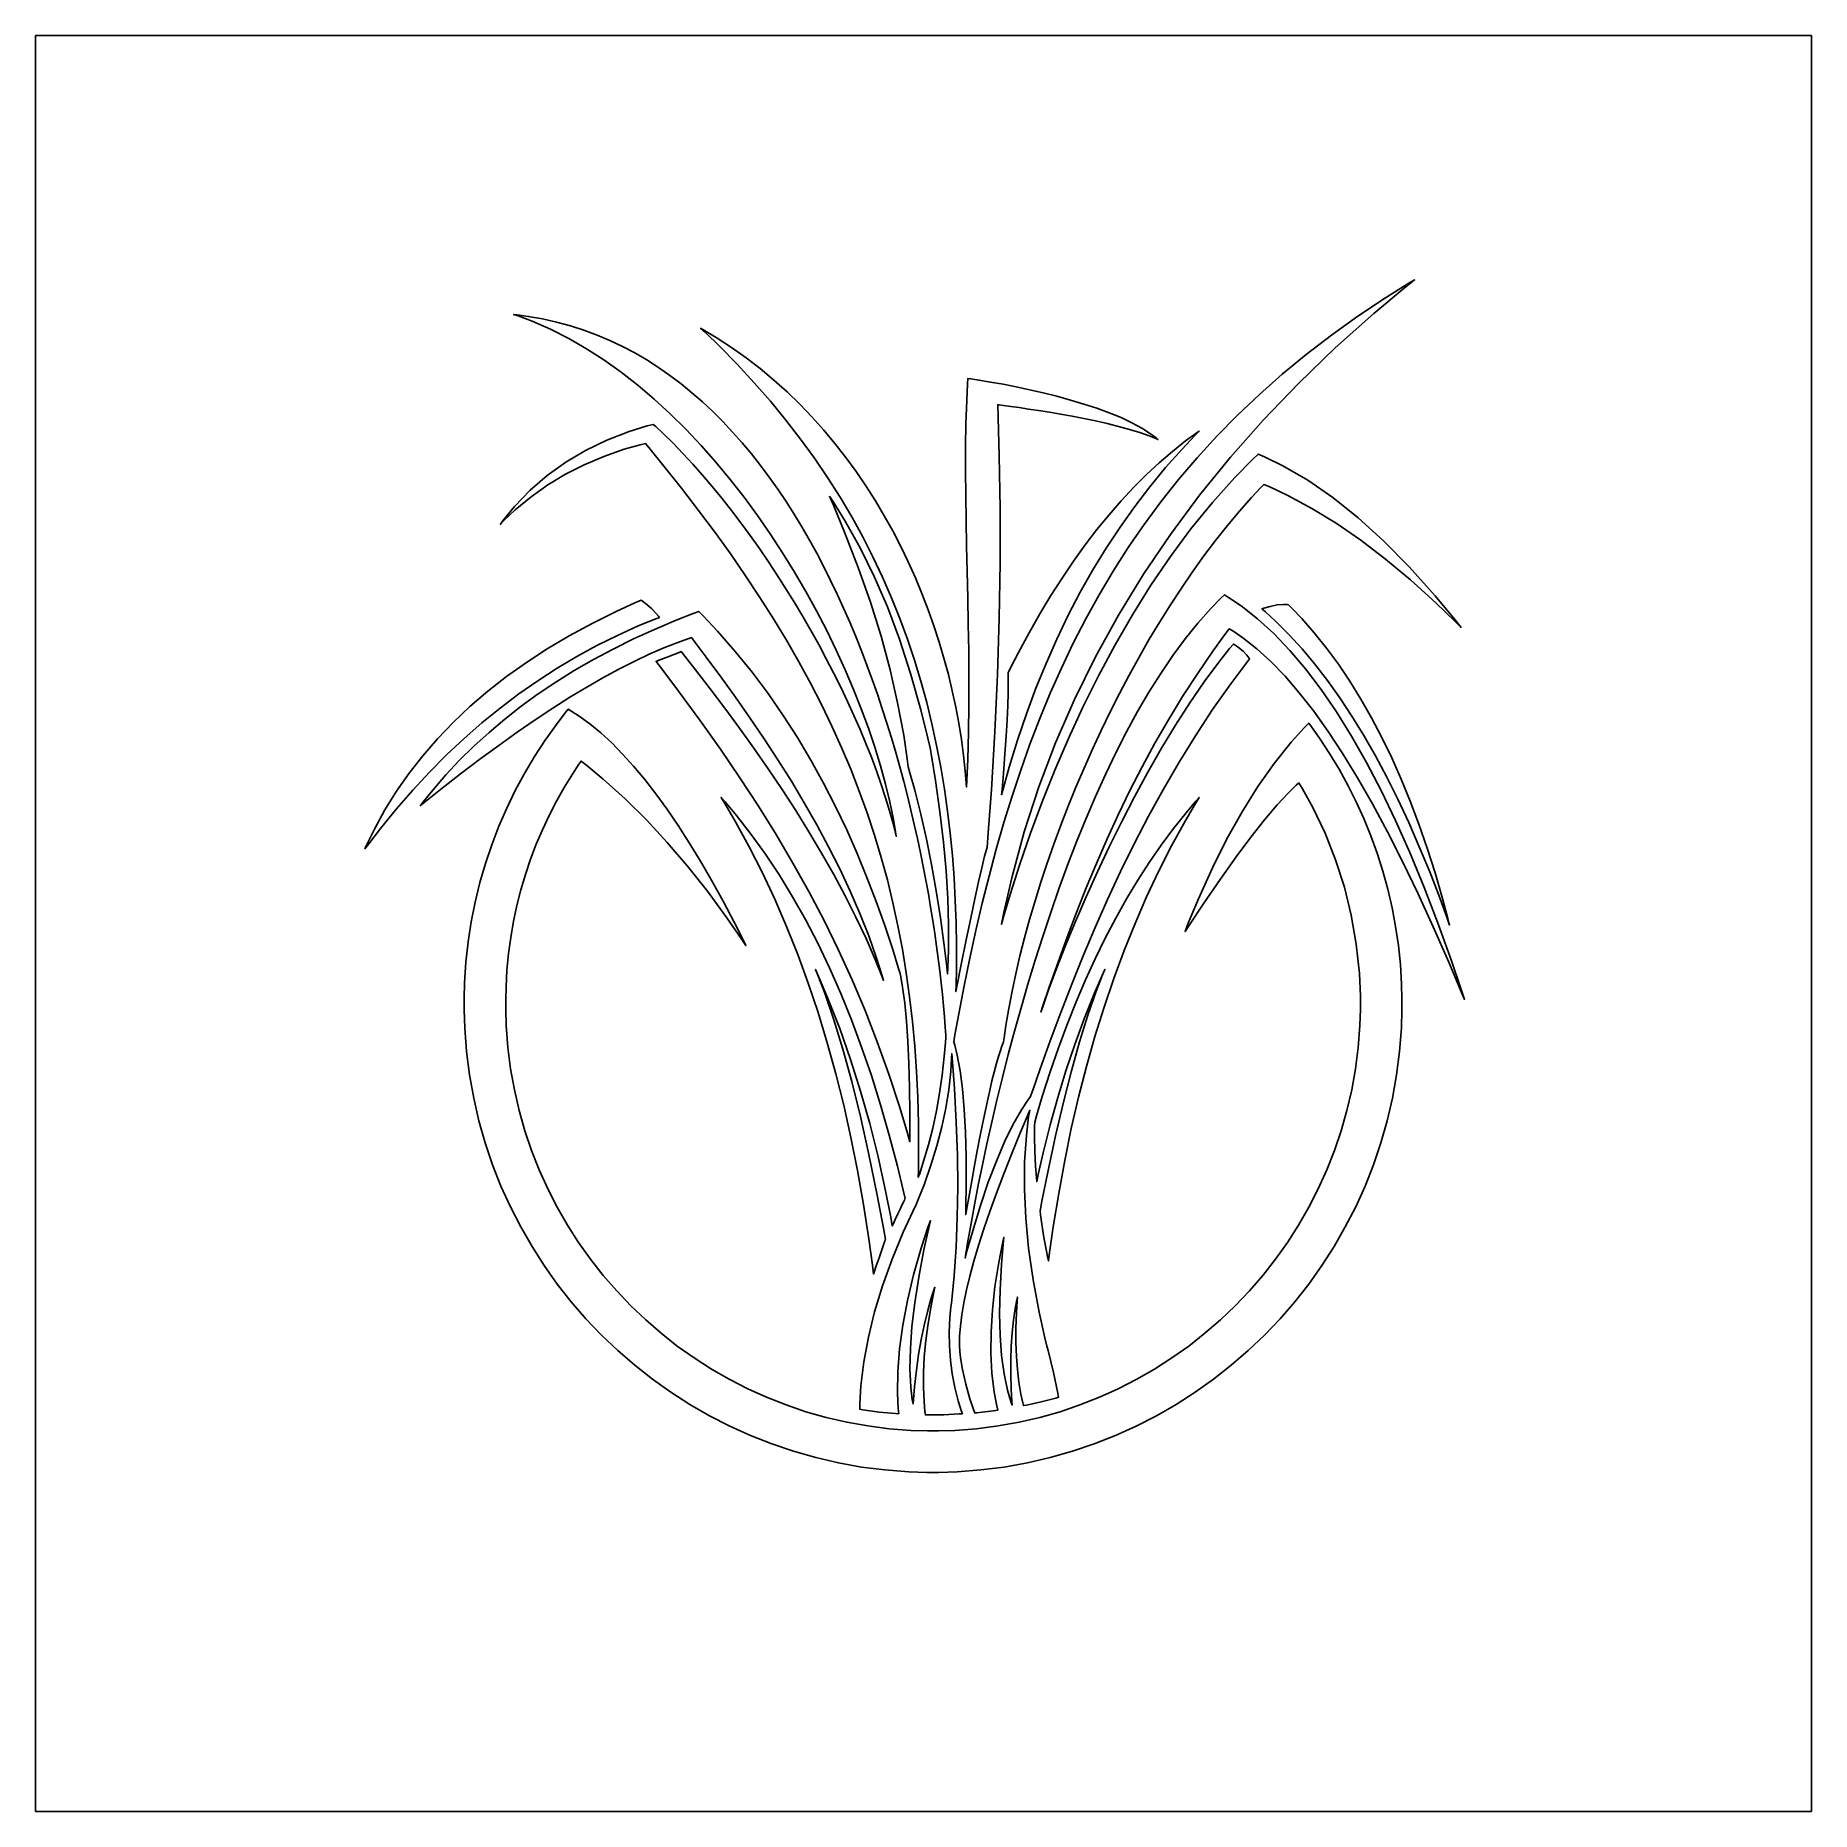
# Model space of a CAD drawing. Extents: x 0.8 to 54.8, y -54.8 to -0.8.
import ezdxf

# ---------------------------------------------------------------- set-up
doc = ezdxf.new("R2010")
doc.units = 0
doc.layers.get('0').update_dxf_attribs({"linetype": 'CONTINUOUS'})

msp = doc.modelspace()

# ---------------------------------------------------------------- linework, layer by layer
at = {"color": 7}
msp.add_lwpolyline([(54.7622, -54.7622), (0.7933, -54.7622), (0.7933, -0.7933), (54.7622, -0.7933), (54.7622, -54.7622)], close=True, dxfattribs=at)
at = {"color": 82}
for points in [[(30.2122, -31.3731), (30.1982, -31.406), (30.1597, -31.506), (30.1047, -31.6647), (30.0471, -31.8496), (29.9868, -32.0606), (29.9239, -32.2974), (29.8585, -32.5603), (29.7904, -32.8493), (29.7199, -33.1643), (29.6467, -33.5054), (29.5708, -33.8725), (29.4924, -34.2658), (29.4114, -34.6853), (29.3278, -35.1308), (29.2415, -35.6025), (29.1528, -36.1003), (29.0839, -36.4932), (29.0614, -36.6243), (29.0667, -36.3975), (29.0753, -35.7171), (29.0724, -34.8819), (29.0525, -34.1183), (29.0156, -33.4264), (28.9614, -32.8061), (28.8899, -32.2571), (28.8011, -31.7794), (28.726, -31.4732), (28.6949, -31.3731), (28.7329, -31.1597), (28.851, -30.5204), (29.015, -29.6728), (29.1878, -28.8306), (29.3704, -27.994), (29.5639, -27.1636), (29.7694, -26.3396), (29.9879, -25.5221), (30.2203, -24.7118), (30.4678, -23.9088), (30.7314, -23.1135), (31.0121, -22.3261), (31.311, -21.5472), (31.629, -20.7769), (31.9674, -20.0156), (32.3269, -19.2636), (32.7089, -18.5213), (33.114, -17.7888), (33.5436, -17.0667), (33.9987, -16.3551), (34.4803, -15.6546), (34.9893, -14.9653), (35.5268, -14.2876), (36.094, -13.6218), (36.6918, -12.9684), (37.3212, -12.3274), (37.9833, -11.6994), (38.6792, -11.0845), (39.4097, -10.4833), (40.1761, -9.8959), (40.9794, -9.3227), (41.8206, -8.7641), (42.4785, -8.3527), (42.7007, -8.2203), (42.3875, -8.4692), (41.4663, -9.2389), (40.2892, -10.2868), (39.1697, -11.3637), (38.1086, -12.469), (37.1064, -13.6024), (36.1638, -14.7635), (35.2813, -15.9518), (34.4596, -17.1669), (33.6992, -18.4083), (33.0007, -19.6757), (32.3647, -20.9686), (31.7919, -22.2867), (31.2828, -23.6294), (30.8381, -24.9962), (30.4582, -26.3871), (30.214, -27.4461), (30.144, -27.8014), (30.2082, -27.5749), (30.411, -26.8986), (30.7068, -25.9744), (31.0317, -25.0338), (31.3857, -24.0812), (31.7689, -23.1219), (32.1815, -22.1607), (32.6237, -21.2022), (33.0956, -20.2517), (33.5972, -19.3139), (34.1288, -18.3935), (34.6903, -17.4957), (35.2819, -16.6251), (35.9039, -15.7868), (36.5561, -14.9857), (37.239, -14.2264), (37.7692, -13.687), (37.9525, -13.5141), (38.1432, -13.5935), (38.7006, -13.8677), (39.455, -14.3085), (40.2158, -14.8362), (40.9829, -15.4512), (41.7565, -16.1533), (42.5365, -16.9425), (43.3229, -17.8189), (43.9224, -18.5376), (44.1158, -18.7822), (43.9257, -18.5907), (43.3425, -18.029), (42.5764, -17.3358), (41.8172, -16.7024), (41.065, -16.129), (40.3196, -15.6156), (39.5808, -15.1619), (38.8486, -14.7683), (38.3069, -14.5121), (38.1231, -14.4347), (38.0275, -14.5329), (37.7475, -14.8336), (37.3772, -15.2512), (37.0124, -15.6865), (36.6533, -16.1383), (36.3006, -16.606), (35.9542, -17.0881), (35.6143, -17.5838), (35.2818, -18.0919), (34.9565, -18.6117), (34.6389, -19.1418), (34.3292, -19.6814), (34.0278, -20.2294), (33.735, -20.7849), (33.4511, -21.3467), (33.1764, -21.9138), (32.9113, -22.4851), (32.6558, -23.0597), (32.4107, -23.6367), (32.1758, -24.2149), (31.9517, -24.7932), (31.7386, -25.3707), (31.5369, -25.9463), (31.3469, -26.519), (31.1689, -27.0878), (31.0032, -27.6515), (30.85, -28.2094), (30.7096, -28.7601), (30.5825, -29.3031), (30.4689, -29.8367), (30.369, -30.3603), (30.2835, -30.8728), (30.2283, -31.2478), (30.2122, -31.3731), (30.2122, -31.3731)], [(27.6207, -35.4904), (27.6633, -35.3699), (27.7821, -35.0046), (27.9275, -34.5058), (28.0565, -33.9944), (28.1694, -33.4701), (28.266, -32.9331), (28.346, -32.3832), (28.4093, -31.8207), (28.4467, -31.3892), (28.4561, -31.2453), (28.4515, -31.1672), (28.4361, -30.9331), (28.4119, -30.6099), (28.3836, -30.2761), (28.351, -29.9324), (28.314, -29.579), (28.2725, -29.2165), (28.2265, -28.8456), (28.1758, -28.4663), (28.1206, -28.0796), (28.0604, -27.6856), (27.9954, -27.285), (27.9254, -26.8783), (27.8503, -26.4658), (27.7701, -26.0482), (27.6847, -25.6258), (27.5939, -25.1993), (27.4978, -24.7689), (27.3961, -24.3353), (27.2889, -23.899), (27.1761, -23.4604), (27.0575, -23.0199), (26.9331, -22.5782), (26.8028, -22.1356), (26.6665, -21.6926), (26.524, -21.2499), (26.3756, -20.8078), (26.2207, -20.3667), (26.0596, -19.9272), (25.8921, -19.4899), (25.7181, -19.055), (25.5374, -18.6233), (25.35, -18.1951), (25.1558, -17.771), (24.9549, -17.3513), (24.7471, -16.9367), (24.5322, -16.5275), (24.3101, -16.1243), (24.081, -15.7275), (23.8444, -15.3378), (23.6007, -14.9554), (23.3494, -14.5808), (23.0906, -14.2147), (22.8242, -13.8576), (22.5501, -13.5098), (22.2682, -13.1718), (21.9785, -12.8442), (21.6808, -12.5275), (21.375, -12.2219), (21.0611, -11.9283), (20.739, -11.6469), (20.4086, -11.3782), (20.0699, -11.1228), (19.7226, -10.8812), (19.3668, -10.6538), (19.0024, -10.4411), (18.6292, -10.2435), (18.2472, -10.0617), (17.8564, -9.8961), (17.4567, -9.7471), (17.0476, -9.6152), (16.6296, -9.501), (16.2024, -9.4048), (15.7657, -9.3273), (15.4315, -9.2809), (15.3197, -9.2689), (15.4631, -9.3163), (15.8871, -9.4768), (16.4461, -9.7209), (16.9961, -9.9991), (17.5368, -10.3099), (18.0676, -10.6515), (18.5882, -11.0221), (19.0979, -11.42), (19.5964, -11.8434), (20.0832, -12.2906), (20.5576, -12.7599), (21.0196, -13.2494), (21.4682, -13.7575), (21.9033, -14.2824), (22.3242, -14.8224), (22.7306, -15.3756), (23.1218, -15.9404), (23.4976, -16.515), (23.8574, -17.0978), (24.2007, -17.6868), (24.5269, -18.2803), (24.8358, -18.8768), (25.1268, -19.4743), (25.3993, -20.0711), (25.6531, -20.6656), (25.8875, -21.2558), (26.1021, -21.8401), (26.2964, -22.4169), (26.47, -22.9842), (26.6224, -23.5404), (26.7529, -24.0836), (26.8614, -24.6124), (26.9283, -24.9961), (26.9472, -25.1246), (26.9249, -25.029), (26.8526, -24.7436), (26.7451, -24.3542), (26.625, -23.9571), (26.4926, -23.5529), (26.3485, -23.1426), (26.1932, -22.7271), (26.0268, -22.3069), (25.8501, -21.8829), (25.6632, -21.456), (25.4668, -21.0268), (25.2611, -20.5961), (25.0467, -20.1647), (24.8239, -19.7336), (24.5932, -19.3033), (24.355, -18.8747), (24.1096, -18.4488), (23.8576, -18.026), (23.5993, -17.6072), (23.3353, -17.1933), (23.0658, -16.785), (22.7914, -16.3832), (22.5124, -15.9885), (22.2292, -15.6018), (21.9424, -15.2239), (21.6522, -14.8556), (21.3593, -14.4975), (21.0639, -14.1507), (20.7664, -13.8157), (20.4674, -13.4934), (20.1672, -13.1846), (19.8663, -12.89), (19.6413, -12.6793), (19.565, -12.6105), (19.3814, -12.6583), (18.8378, -12.8283), (18.1522, -13.0918), (17.5083, -13.4014), (16.9064, -13.757), (16.3464, -14.159), (15.8283, -14.6076), (15.3526, -15.1029), (15.0213, -15.5051), (14.9192, -15.6453), (15.0287, -15.5324), (15.3738, -15.2096), (15.8558, -14.8108), (16.3653, -14.4489), (16.9021, -14.1236), (17.4665, -13.8351), (18.0586, -13.5833), (18.6785, -13.3684), (19.1631, -13.2295), (19.3263, -13.1902), (19.4678, -13.3605), (19.8875, -13.8753), (20.4271, -14.5536), (20.9451, -15.2257), (21.4421, -15.8924), (21.9179, -16.5544), (22.3728, -17.2126), (22.8072, -17.8678), (23.2213, -18.5207), (23.6151, -19.1719), (23.989, -19.8225), (24.3432, -20.4729), (24.6779, -21.1242), (24.9933, -21.7769), (25.2897, -22.4321), (25.5674, -23.0901), (25.8263, -23.7521), (26.0668, -24.4186), (26.2893, -25.0906), (26.4938, -25.7686), (26.6806, -26.4535), (26.8499, -27.1461), (27.0018, -27.8472), (27.1368, -28.5574), (27.255, -29.2776), (27.3564, -30.0086), (27.4415, -30.751), (27.5106, -31.5057), (27.5636, -32.2736), (27.601, -33.0551), (27.6226, -33.8513), (27.6292, -34.6628), (27.6246, -35.2836), (27.6207, -35.4904), (27.6207, -35.4904)], [(29.7093, -25.4656), (29.6897, -25.5328), (29.6357, -25.7356), (29.5493, -26.0854), (29.4503, -26.5147), (29.3383, -27.0233), (29.2137, -27.6111), (29.0763, -28.2779), (28.926, -29.0233), (28.8035, -29.6411), (28.7631, -29.8472), (28.7678, -29.6726), (28.7764, -29.1487), (28.7778, -28.4537), (28.7668, -27.7622), (28.7429, -27.0743), (28.7058, -26.3901), (28.6549, -25.7097), (28.5897, -25.0332), (28.5099, -24.3607), (28.415, -23.6922), (28.3044, -23.0281), (28.1778, -22.3682), (28.0347, -21.7128), (27.8747, -21.0618), (27.6972, -20.4156), (27.5019, -19.7739), (27.2882, -19.1371), (27.0558, -18.5053), (26.8042, -17.8783), (26.5328, -17.2567), (26.2413, -16.6401), (25.9292, -16.029), (25.596, -15.4232), (25.2413, -14.8231), (24.8646, -14.2285), (24.4656, -13.6395), (24.0435, -13.0565), (23.5982, -12.4794), (23.1292, -11.9084), (22.6357, -11.3435), (22.1176, -10.7848), (21.5744, -10.2324), (21.1497, -9.821), (21.0057, -9.6866), (21.1256, -9.7548), (21.48, -9.9694), (21.9396, -10.2691), (22.3844, -10.5851), (22.8143, -10.9166), (23.2296, -11.2629), (23.6303, -11.6233), (24.0163, -11.997), (24.3878, -12.3835), (24.7447, -12.782), (25.0874, -13.1917), (25.4154, -13.6121), (25.7293, -14.0422), (26.029, -14.4817), (26.3144, -14.9294), (26.5856, -15.385), (26.8428, -15.8478), (27.086, -16.3167), (27.3151, -16.7912), (27.5303, -17.2708), (27.7317, -17.7546), (27.9193, -18.2418), (28.0931, -18.7319), (28.2532, -19.2242), (28.3996, -19.7178), (28.5325, -20.2122), (28.6518, -20.7065), (28.7576, -21.2001), (28.8501, -21.6922), (28.9293, -22.1824), (28.995, -22.6696), (29.0476, -23.1533), (29.0787, -23.5128), (29.0869, -23.6328), (29.0978, -23.4243), (29.1228, -22.7989), (29.1451, -21.9669), (29.1558, -21.1381), (29.1571, -20.3135), (29.1507, -19.4946), (29.1386, -18.6824), (29.1228, -17.8785), (29.105, -17.0838), (29.0875, -16.2996), (29.0718, -15.5274), (29.0603, -14.7682), (29.0546, -14.0233), (29.0567, -13.2942), (29.0686, -12.5818), (29.0922, -11.8874), (29.1182, -11.381), (29.1296, -11.2125), (29.2124, -11.2246), (29.4606, -11.2633), (29.8178, -11.3234), (30.1961, -11.3925), (30.5911, -11.4704), (30.9979, -11.5572), (31.4118, -11.6528), (31.8282, -11.7571), (32.2421, -11.8699), (32.6489, -11.9912), (33.0439, -12.1209), (33.4224, -12.259), (33.7796, -12.4052), (34.1107, -12.5596), (34.4111, -12.7221), (34.676, -12.8925), (34.8475, -13.0229), (34.9007, -13.0708), (34.8362, -13.0419), (34.639, -12.9632), (34.3496, -12.8611), (34.0371, -12.7643), (33.7061, -12.6731), (33.3617, -12.5873), (33.0085, -12.5071), (32.6511, -12.4324), (32.2943, -12.3633), (31.9429, -12.2997), (31.6017, -12.2418), (31.2754, -12.1896), (30.9688, -12.143), (30.6864, -12.1021), (30.4332, -12.0669), (30.2139, -12.0374), (30.0783, -12.0196), (30.0332, -12.0138), (30.0486, -12.4018), (30.0814, -13.5662), (30.1049, -15.1693), (30.1029, -16.8163), (30.0758, -18.4999), (30.0231, -20.2136), (29.9444, -21.9504), (29.8399, -23.7033), (29.7451, -25.0253), (29.7093, -25.4656), (29.7093, -25.4656)], [(30.3486, -20.1633), (30.4256, -20.0076), (30.6635, -19.5442), (30.985, -18.9461), (31.3131, -18.3694), (31.6476, -17.8139), (31.9886, -17.2797), (32.336, -16.7668), (32.6897, -16.2753), (33.0497, -15.805), (33.4161, -15.3563), (33.7888, -14.9288), (34.1676, -14.5228), (34.5526, -14.1382), (34.9437, -13.7752), (35.3411, -13.4336), (35.7444, -13.1136), (36.05, -12.8875), (36.1538, -12.8151), (36.0218, -12.9486), (35.6358, -13.3587), (35.1368, -13.9219), (34.6569, -14.5047), (34.196, -15.1071), (33.754, -15.7292), (33.3311, -16.3707), (32.9274, -17.0318), (32.5426, -17.7125), (32.1769, -18.4128), (31.8304, -19.1326), (31.5029, -19.8721), (31.1944, -20.6311), (30.9053, -21.4097), (30.6351, -22.2078), (30.3842, -23.0256), (30.2076, -23.6529), (30.1525, -23.8629), (30.1662, -23.7017), (30.206, -23.2176), (30.2514, -22.6243), (30.2888, -22.0832), (30.3176, -21.5943), (30.3382, -21.1578), (30.3503, -20.7737), (30.3537, -20.4422), (30.3513, -20.2329), (30.3486, -20.1633), (30.3486, -20.1633)], [(24.9185, -14.7928), (25.0381, -15.0636), (25.3807, -15.8833), (25.7961, -16.9556), (26.1649, -18.01), (26.4869, -19.0465), (26.7626, -20.0656), (26.9924, -21.0672), (27.176, -22.0515), (27.2847, -22.7765), (27.3139, -23.019), (27.3664, -23.1953), (27.514, -23.7271), (27.6993, -24.4575), (27.8697, -25.2103), (28.0256, -25.9856), (28.1671, -26.7832), (28.2944, -27.6031), (28.4078, -28.4454), (28.4844, -29.0938), (28.5072, -29.3101), (28.5188, -29.129), (28.5381, -28.5849), (28.541, -27.8218), (28.5161, -27.0208), (28.4636, -26.1817), (28.3835, -25.304), (28.2758, -24.3879), (28.141, -23.4332), (28.0218, -22.6874), (27.9787, -22.4393), (27.9129, -22.1489), (27.6963, -21.2821), (27.3854, -20.1825), (27.0464, -19.1403), (26.6788, -18.1557), (26.2822, -17.2286), (25.8569, -16.3592), (25.4024, -15.5472), (25.0453, -14.9774), (24.9185, -14.7928), (24.9185, -14.7928)], [(29.0443, -37.9456), (29.0992, -37.7369), (29.2736, -37.1139), (29.5079, -36.3454), (29.7472, -35.6399), (29.9915, -34.9971), (30.2411, -34.4171), (30.496, -33.8997), (30.7562, -33.4449), (30.9514, -33.1474), (31.0221, -33.0525), (31.0954, -32.8382), (31.3194, -32.1969), (31.6276, -31.3383), (31.9476, -30.4781), (32.2806, -29.6174), (32.6275, -28.7575), (32.9896, -27.8999), (33.3681, -27.0457), (33.7638, -26.1965), (34.1779, -25.3535), (34.6118, -24.5181), (35.0663, -23.6914), (35.5426, -22.8749), (36.0418, -22.0699), (36.5651, -21.2776), (37.1136, -20.4996), (37.5415, -19.9253), (37.6882, -19.7371), (37.6686, -19.7058), (37.6001, -19.6185), (37.489, -19.5047), (37.3537, -19.3942), (37.2347, -19.311), (37.1939, -19.2853), (37.08, -19.4204), (36.7513, -19.8365), (36.31, -20.4347), (35.8722, -21.0739), (35.4397, -21.7485), (35.0144, -22.4524), (34.5981, -23.1799), (34.1926, -23.9251), (33.8, -24.6824), (33.4219, -25.4457), (33.0607, -26.2092), (32.7178, -26.9672), (32.3951, -27.7138), (32.0947, -28.4432), (31.8185, -29.1494), (31.5683, -29.8268), (31.3997, -30.3082), (31.346, -30.4694), (31.4087, -30.2796), (31.601, -29.7108), (31.8651, -28.9533), (32.1392, -28.1981), (32.4243, -27.4453), (32.7214, -26.6956), (33.0314, -25.9497), (33.3554, -25.2081), (33.6944, -24.4714), (34.0494, -23.7401), (34.4214, -23.015), (34.8114, -22.2965), (35.2204, -21.5854), (35.6493, -20.8821), (36.0992, -20.1871), (36.5711, -19.5012), (36.9397, -18.9921), (37.066, -18.8249), (37.1738, -18.8881), (37.4849, -19.0982), (37.9075, -19.429), (38.3338, -19.8174), (38.7636, -20.2632), (39.1972, -20.7664), (39.6346, -21.3271), (40.0757, -21.945), (40.5206, -22.6204), (40.9692, -23.3532), (41.4217, -24.1433), (41.8779, -24.9906), (42.3381, -25.8953), (42.8022, -26.8571), (43.2701, -27.8761), (43.7421, -28.9524), (44.1013, -29.8017), (44.2181, -30.0858), (44.1194, -29.7842), (43.8119, -28.8826), (43.3993, -27.7375), (42.98, -26.6504), (42.554, -25.6214), (42.1214, -24.6504), (41.6822, -23.7375), (41.2363, -22.8825), (40.7837, -22.0856), (40.3244, -21.3465), (39.8585, -20.6654), (39.3857, -20.0422), (38.9063, -19.4768), (38.4201, -18.9693), (37.9272, -18.5196), (37.4275, -18.1276), (37.0511, -17.8712), (36.9211, -17.7935), (36.8161, -17.8926), (36.5131, -18.2029), (36.1154, -18.6485), (35.7283, -19.1278), (35.3515, -19.6386), (34.9851, -20.179), (34.6292, -20.7468), (34.2836, -21.3394), (33.9485, -21.9551), (33.6237, -22.5915), (33.3096, -23.2465), (33.0057, -23.9179), (32.7124, -24.6035), (32.4293, -25.3011), (32.1568, -26.0086), (31.8949, -26.7237), (31.6432, -27.4443), (31.4021, -28.1683), (31.1714, -28.8933), (30.9513, -29.6175), (30.7415, -30.3383), (30.5424, -31.0538), (30.3536, -31.7617), (30.1754, -32.4599), (30.0076, -33.1461), (29.8504, -33.8182), (29.7037, -34.474), (29.5675, -35.1114), (29.4418, -35.7282), (29.3267, -36.3222), (29.2219, -36.8912), (29.1279, -37.4331), (29.0644, -37.8172), (29.0443, -37.9456), (29.0443, -37.9456)], [(10.8017, -25.5082), (10.9179, -25.3519), (11.2757, -24.8903), (11.7611, -24.2962), (12.2579, -23.726), (12.7661, -23.1793), (13.2856, -22.6565), (13.8166, -22.1576), (14.3589, -21.6824), (14.9126, -21.231), (15.4778, -20.8033), (16.0543, -20.3994), (16.6422, -20.0193), (17.2415, -19.6629), (17.8522, -19.3304), (18.4742, -19.0217), (19.1076, -18.7367), (19.5901, -18.5376), (19.7525, -18.4754), (19.7279, -18.441), (19.6468, -18.3426), (19.5203, -18.2122), (19.3712, -18.0833), (19.2426, -17.9858), (19.1985, -17.9554), (19.0067, -18.0382), (18.4374, -18.2996), (17.7079, -18.6607), (17.01, -19.0388), (16.3436, -19.434), (15.7088, -19.8463), (15.1054, -20.2754), (14.5335, -20.7217), (13.9931, -21.1851), (13.4842, -21.6656), (13.0067, -22.1632), (12.5607, -22.6778), (12.1461, -23.2096), (11.7629, -23.7585), (11.4111, -24.3246), (11.0907, -24.9078), (10.8698, -25.3563), (10.8017, -25.5082), (10.8017, -25.5082)], [(27.365, -34.4079), (27.3665, -34.1942), (27.3658, -33.5531), (27.3556, -32.7599), (27.3343, -32.0283), (27.3021, -31.3582), (27.2592, -30.7496), (27.2056, -30.2026), (27.1413, -29.7171), (27.0881, -29.3986), (27.0667, -29.2932), (27.0121, -29.1106), (26.8411, -28.5647), (26.5987, -27.8353), (26.3386, -27.1061), (26.0599, -26.3785), (25.7617, -25.654), (25.4432, -24.934), (25.1035, -24.22), (24.7415, -23.5133), (24.3567, -22.8156), (23.9479, -22.1279), (23.5146, -21.4519), (23.0556, -20.789), (22.57, -20.1406), (22.0572, -19.5081), (21.5161, -18.8928), (21.0915, -18.4424), (20.946, -18.2964), (20.775, -18.3601), (20.2656, -18.5607), (19.6053, -18.839), (18.9653, -19.1312), (18.3456, -19.4375), (17.746, -19.7576), (17.1667, -20.0917), (16.6076, -20.4396), (16.0689, -20.8015), (15.5503, -21.1774), (15.0521, -21.5669), (14.5742, -21.9704), (14.1165, -22.3878), (13.6793, -22.8189), (13.2624, -23.2639), (12.8658, -23.7228), (12.5812, -24.0754), (12.4896, -24.1954), (12.6426, -24.0715), (13.1047, -23.7033), (13.7063, -23.2344), (14.2946, -22.7883), (14.8696, -22.3654), (15.4311, -21.9654), (15.9792, -21.5885), (16.5139, -21.2346), (17.0353, -20.9037), (17.5433, -20.5961), (18.0379, -20.3114), (18.5192, -20.0499), (18.9868, -19.8115), (19.4414, -19.5963), (19.8824, -19.404), (20.31, -19.235), (20.62, -19.1235), (20.7243, -19.0892), (20.8378, -19.2364), (21.1746, -19.6807), (21.6228, -20.2847), (22.0667, -20.9), (22.5046, -21.526), (22.9344, -22.1615), (23.3542, -22.8056), (23.7618, -23.4571), (24.1554, -24.1156), (24.5332, -24.7794), (24.8929, -25.4482), (25.2326, -26.1207), (25.5506, -26.7961), (25.8446, -27.4732), (26.1128, -28.1513), (26.3531, -28.8293), (26.5146, -29.336), (26.5637, -29.5062), (26.5033, -29.3467), (26.3111, -28.8726), (26.0314, -28.2325), (25.7264, -27.5875), (25.3982, -26.9393), (25.0489, -26.2896), (24.6807, -25.64), (24.2956, -24.9922), (23.8954, -24.3478), (23.4826, -23.7085), (23.059, -23.0758), (22.6269, -22.4517), (22.1882, -21.8376), (21.7449, -21.2354), (21.2992, -20.6464), (20.8532, -20.0725), (20.5208, -19.654), (20.4089, -19.5154), (20.3492, -19.541), (20.0392, -19.6678), (19.7162, -19.7903), (19.6503, -19.8137), (19.8219, -20.0382), (20.3317, -20.7162), (20.9828, -21.6037), (21.6043, -22.4799), (22.1971, -23.3479), (22.7619, -24.2117), (23.2997, -25.0742), (23.8113, -25.9393), (24.2972, -26.8103), (24.7585, -27.6907), (25.196, -28.5839), (25.6104, -29.4935), (26.0025, -30.4229), (26.3732, -31.3756), (26.7233, -32.3549), (27.0536, -33.3646), (27.2904, -34.1461), (27.365, -34.4079), (27.365, -34.4079)], [(38.8732, -18.0918), (38.9747, -18.1925), (39.2699, -18.5043), (39.6543, -18.9429), (40.0267, -19.4075), (40.3869, -19.8982), (40.735, -20.4149), (41.071, -20.9578), (41.3949, -21.5267), (41.7065, -22.1218), (42.0061, -22.7431), (42.2937, -23.3906), (42.5692, -24.0642), (42.8326, -24.7642), (43.084, -25.4903), (43.3235, -26.2428), (43.5508, -27.0217), (43.7146, -27.625), (43.7662, -27.8269), (43.6935, -27.62), (43.4668, -27.0026), (43.1597, -26.2081), (42.845, -25.4435), (42.5228, -24.7085), (42.1929, -24.0032), (41.8554, -23.3279), (41.5104, -22.6822), (41.1578, -22.0664), (40.7975, -21.4803), (40.4297, -20.9239), (40.0543, -20.3974), (39.6713, -19.9006), (39.2807, -19.4335), (38.8825, -18.9962), (38.4767, -18.5888), (38.1689, -18.3029), (38.0633, -18.2111), (38.1243, -18.1918), (38.3097, -18.141), (38.5258, -18.0971), (38.7131, -18.0804), (38.8339, -18.085), (38.8732, -18.0918), (38.8732, -18.0918)], [(26.8279, -36.9653), (26.8511, -36.9165), (26.9207, -36.7703), (27.0007, -36.601), (27.0681, -36.4574), (27.1231, -36.3397), (27.1657, -36.2481), (27.196, -36.1824), (27.214, -36.1429), (27.22, -36.1299), (27.22, -36.1299), (27.1644, -35.8854), (26.9868, -35.1546), (26.7382, -34.2078), (26.4739, -33.2894), (26.194, -32.3994), (25.8986, -31.5381), (25.5878, -30.7051), (25.2614, -29.9006), (24.9194, -29.1247), (24.5621, -28.3774), (24.1893, -27.6586), (23.8008, -26.9685), (23.3971, -26.3071), (22.9779, -25.6743), (22.5433, -25.0701), (22.0933, -24.4949), (21.7471, -24.0822), (21.6279, -23.9482), (21.7403, -24.1312), (22.0656, -24.6881), (22.4833, -25.4501), (22.8815, -26.2344), (23.2599, -27.0407), (23.6183, -27.8692), (23.9571, -28.7196), (24.2761, -29.5921), (24.5753, -30.4865), (24.8547, -31.4031), (25.1143, -32.3414), (25.3542, -33.3017), (25.5743, -34.284), (25.7746, -35.2881), (25.9551, -36.314), (26.1158, -37.3618), (26.2243, -38.1638), (26.2568, -38.4315), (26.2785, -38.3693), (26.3435, -38.1825), (26.4183, -37.9665), (26.4814, -37.7833), (26.5328, -37.6333), (26.5725, -37.5164), (26.6008, -37.4328), (26.6176, -37.3826), (26.6233, -37.3658), (26.6233, -37.3658), (26.5636, -37.0335), (26.3747, -36.0379), (26.1212, -34.7971), (25.8629, -33.6432), (25.5993, -32.5761), (25.3306, -31.5957), (25.0565, -30.7019), (24.7771, -29.8946), (24.5679, -29.3521), (24.4922, -29.1738), (24.5919, -29.3933), (24.8754, -30.0593), (25.2324, -30.9701), (25.5631, -31.9065), (25.8678, -32.8681), (26.1465, -33.8549), (26.3994, -34.8667), (26.6265, -35.9035), (26.7813, -36.6992), (26.8279, -36.9653), (26.8279, -36.9653)], [(31.1585, -33.8111), (31.2137, -33.6178), (31.3876, -33.04), (31.6279, -32.2894), (31.8792, -31.5597), (32.1415, -30.8507), (32.4149, -30.1624), (32.6993, -29.4946), (32.9947, -28.8476), (33.3012, -28.2211), (33.6189, -27.6153), (33.9476, -27.0299), (34.2875, -26.4651), (34.6383, -25.9208), (35.0006, -25.3971), (35.3737, -24.8936), (35.7582, -24.4107), (36.0528, -24.0619), (36.1538, -23.9482), (36.0442, -24.1272), (35.7268, -24.6715), (35.3186, -25.4158), (34.9293, -26.1811), (34.5586, -26.9674), (34.2068, -27.7744), (33.8737, -28.6025), (33.5594, -29.4515), (33.2639, -30.3214), (32.9872, -31.2121), (32.7293, -32.1237), (32.4901, -33.0561), (32.2699, -34.0094), (32.0682, -34.9836), (31.8854, -35.9785), (31.7214, -36.9943), (31.6097, -37.7714), (31.5761, -38.0308), (31.5483, -37.9008), (31.429, -37.2582), (31.3353, -36.6285), (31.3204, -36.5049), (31.3763, -36.2108), (31.5525, -35.3304), (31.7888, -34.2301), (32.0288, -33.2037), (32.2729, -32.2511), (32.5211, -31.3719), (32.7733, -30.5663), (33.0294, -29.8335), (33.2208, -29.3371), (33.2896, -29.1738), (33.206, -29.3585), (32.9663, -29.9174), (32.6614, -30.6782), (32.3749, -31.4564), (32.1068, -32.2522), (31.8569, -33.066), (31.6257, -33.8981), (31.4126, -34.7487), (31.264, -35.4003), (31.2181, -35.6183), (31.2086, -35.5014), (31.1847, -35.1501), (31.1626, -34.6924), (31.1533, -34.2457), (31.1551, -33.9197), (31.1585, -33.8111), (31.1585, -33.8111)]]:
    msp.add_lwpolyline(points, close=True, dxfattribs=at)
at = {"color": 86}
for points in [[(39.1886, -23.505), (39.2999, -23.6882), (39.609, -24.2529), (39.9801, -25.0315), (40.3, -25.8382), (40.5664, -26.6707), (40.7772, -27.5268), (40.9303, -28.4043), (41.0237, -29.3007), (41.0554, -29.9854), (41.0554, -30.2137), (41.0554, -30.3807), (41.0385, -30.8817), (40.9883, -31.541), (40.9058, -32.1907), (40.7917, -32.8299), (40.6465, -33.4581), (40.4715, -34.074), (40.2674, -34.6772), (40.0349, -35.2668), (39.7749, -35.8419), (39.4879, -36.4017), (39.1753, -36.9454), (38.8374, -37.4721), (38.4753, -37.9811), (38.0897, -38.4717), (37.6814, -38.9428), (37.2514, -39.3936), (36.8001, -39.8236), (36.3289, -40.2317), (35.8382, -40.6171), (35.3289, -40.9792), (34.8017, -41.3168), (34.2576, -41.6294), (33.6975, -41.9162), (33.1219, -42.1762), (32.5319, -42.4087), (31.9283, -42.6129), (31.3117, -42.7879), (30.6831, -42.9329), (30.0431, -43.0471), (29.3928, -43.1297), (28.7328, -43.1799), (28.2311, -43.1967), (28.064, -43.1967), (27.8969, -43.1967), (27.396, -43.1799), (26.7368, -43.1297), (26.0871, -43.0471), (25.4478, -42.9329), (24.8197, -42.7879), (24.2036, -42.6129), (23.6004, -42.4087), (23.011, -42.1762), (22.4358, -41.9162), (21.876, -41.6294), (21.3324, -41.3168), (20.8056, -40.9792), (20.2965, -40.6171), (19.8061, -40.2317), (19.335, -39.8236), (18.884, -39.3936), (18.4542, -38.9428), (18.0461, -38.4717), (17.6606, -37.9811), (17.2986, -37.4721), (16.9608, -36.9454), (16.6482, -36.4017), (16.3615, -35.8419), (16.1014, -35.2668), (15.869, -34.6772), (15.6649, -34.074), (15.4899, -33.4581), (15.3449, -32.8299), (15.2307, -32.1907), (15.1481, -31.541), (15.0979, -30.8817), (15.0811, -30.3807), (15.0811, -30.2137), (15.0811, -30.0857), (15.0908, -29.7017), (15.1201, -29.1949), (15.1685, -28.6937), (15.2356, -28.1985), (15.321, -27.7096), (15.4244, -27.2274), (15.5457, -26.7519), (15.6842, -26.2839), (15.8396, -25.8235), (16.0117, -25.3708), (16.2001, -24.9265), (16.4044, -24.4908), (16.6244, -24.064), (16.8596, -23.6464), (17.1096, -23.2382), (17.3063, -22.9383), (17.3742, -22.84), (17.5458, -22.9746), (18.0482, -23.395), (18.7086, -23.9921), (19.3553, -24.6312), (19.9881, -25.3121), (20.6067, -26.0344), (21.2114, -26.7983), (21.8018, -27.6032), (22.2376, -28.2353), (22.3781, -28.4492), (22.2929, -28.2763), (22.0318, -27.7603), (21.6868, -27.1033), (21.3429, -26.4783), (21.0003, -25.8854), (20.6589, -25.3243), (20.3186, -24.7953), (19.9796, -24.2982), (19.6417, -23.8331), (19.305, -23.4), (18.9696, -22.9988), (18.6353, -22.6294), (18.3022, -22.2922), (17.9704, -21.9869), (17.6397, -21.7136), (17.3103, -21.4724), (17.0658, -21.3124), (16.9821, -21.2629), (16.8893, -21.3776), (16.6206, -21.7294), (16.2783, -22.2108), (15.9558, -22.7067), (15.6535, -23.2165), (15.3722, -23.7397), (15.1122, -24.2756), (14.8743, -24.8238), (14.659, -25.3835), (14.4669, -25.9543), (14.2986, -26.5357), (14.1546, -27.1271), (14.0354, -27.7279), (13.9418, -28.3375), (13.8742, -28.9554), (13.8332, -29.581), (13.8194, -30.0556), (13.8194, -30.2137), (13.8194, -30.3968), (13.8379, -30.9461), (13.8929, -31.6689), (13.9835, -32.3814), (14.1088, -33.0824), (14.2678, -33.7713), (14.4597, -34.4469), (14.6836, -35.1085), (14.9386, -35.7553), (15.2239, -36.3861), (15.5385, -37.0003), (15.8814, -37.5968), (16.2518, -38.1747), (16.649, -38.7333), (17.0718, -39.2715), (17.5194, -39.7885), (17.9911, -40.2833), (18.4858, -40.7553), (19.0026, -41.2032), (19.5407, -41.6263), (20.0992, -42.0236), (20.6771, -42.3943), (21.2736, -42.7376), (21.8879, -43.0524), (22.5189, -43.3378), (23.1657, -43.5931), (23.8276, -43.8172), (24.5038, -44.0094), (25.1929, -44.1686), (25.8944, -44.294), (26.6074, -44.3847), (27.3308, -44.4397), (27.8807, -44.4583), (28.064, -44.4583), (28.2472, -44.4583), (28.7971, -44.4397), (29.5207, -44.3847), (30.2338, -44.294), (30.9354, -44.1686), (31.6249, -44.0094), (32.3011, -43.8172), (32.9632, -43.5931), (33.6104, -43.3378), (34.2418, -43.0524), (34.8562, -42.7376), (35.4532, -42.3943), (36.0315, -42.0236), (36.5903, -41.6263), (37.1288, -41.2032), (37.646, -40.7553), (38.1411, -40.2833), (38.6131, -39.7885), (39.0612, -39.2715), (39.4844, -38.7333), (39.8819, -38.1747), (40.2528, -37.5968), (40.5961, -37.0003), (40.911, -36.3861), (41.1965, -35.7553), (41.4518, -35.1085), (41.676, -34.4469), (41.8681, -33.7713), (42.0274, -33.0824), (42.1528, -32.3814), (42.2435, -31.6689), (42.2985, -30.9461), (42.3171, -30.3968), (42.3171, -30.2137), (42.3171, -30.0646), (42.3049, -29.6174), (42.2682, -29.0272), (42.2078, -28.4437), (42.1242, -27.8676), (42.0178, -27.2992), (41.8892, -26.7389), (41.7386, -26.1871), (41.5669, -25.6446), (41.3744, -25.1117), (41.1615, -24.5888), (40.929, -24.0764), (40.6771, -23.575), (40.4065, -23.0851), (40.1175, -22.6072), (39.8108, -22.1417), (39.57, -21.8007), (39.4869, -21.6892), (39.3485, -21.8301), (38.9526, -22.2721), (38.4368, -22.915), (37.9393, -23.6175), (37.4601, -24.3797), (36.9994, -25.2015), (36.5571, -26.0826), (36.1332, -27.0232), (35.8244, -27.7713), (35.7276, -28.0229), (35.8635, -27.8142), (36.2767, -27.1914), (36.7922, -26.4358), (37.2744, -25.7565), (37.7233, -25.1533), (38.1392, -24.6265), (38.5219, -24.1761), (38.8717, -23.8022), (39.1064, -23.5757), (39.1886, -23.505), (39.1886, -23.505)], [(28.6267, -39.3181), (28.6124, -39.4281), (28.5818, -39.7594), (28.5622, -40.1953), (28.5678, -40.625), (28.5978, -41.0485), (28.6524, -41.4656), (28.731, -41.8763), (28.8332, -42.28), (28.9247, -42.5785), (28.959, -42.6767), (28.8653, -42.6831), (28.3964, -42.7065), (27.9276, -42.7129), (27.8339, -42.7108), (27.8207, -42.6093), (27.7935, -42.3032), (27.7749, -41.8733), (27.7779, -41.4214), (27.8029, -40.9472), (27.8499, -40.4511), (27.9189, -39.9332), (28.0101, -39.3935), (28.0932, -38.9719), (28.1236, -38.8321), (28.0917, -38.9222), (28.0042, -39.1953), (27.8951, -39.5817), (27.7964, -39.9908), (27.7081, -40.4231), (27.6301, -40.8779), (27.5626, -41.3556), (27.5054, -41.8557), (27.4689, -42.2475), (27.4588, -42.3783), (27.4369, -42.2526), (27.3943, -41.8717), (27.3675, -41.3106), (27.3779, -40.6953), (27.4257, -40.0256), (27.5106, -39.3015), (27.6325, -38.5231), (27.7914, -37.6903), (27.9354, -37.0243), (27.9872, -36.8033), (27.9139, -37.0122), (27.7094, -37.6447), (27.4771, -38.4558), (27.2899, -39.2363), (27.1476, -39.9861), (27.05, -40.7051), (26.9971, -41.3933), (26.9885, -42.0506), (27.0093, -42.5207), (27.024, -42.6767), (26.926, -42.6703), (26.4315, -42.6244), (25.9371, -42.5574), (25.839, -42.5403), (25.8422, -42.3619), (25.8769, -41.8274), (25.9653, -41.0957), (26.1039, -40.345), (26.2929, -39.5758), (26.5324, -38.7883), (26.8221, -37.9826), (27.1621, -37.1589), (27.4507, -36.5257), (27.5525, -36.3174), (27.6154, -36.1678), (27.7931, -35.7143), (28.0033, -35.12), (28.1835, -34.5343), (28.3336, -33.9571), (28.4536, -33.3882), (28.5439, -32.8276), (28.6043, -32.2753), (28.6311, -31.8672), (28.6351, -31.7311), (28.6579, -31.9962), (28.7158, -32.7924), (28.7728, -33.8217), (28.8063, -34.8187), (28.8163, -35.7835), (28.8031, -36.716), (28.7669, -37.6158), (28.7081, -38.4833), (28.6501, -39.1097), (28.6267, -39.3181), (28.6267, -39.3181)], [(31.525, -40.6222), (31.4625, -40.3661), (31.2932, -39.5929), (31.1092, -38.6018), (30.9731, -37.6489), (30.8846, -36.734), (30.8436, -35.8571), (30.85, -35.0181), (30.9039, -34.2168), (30.9732, -33.6429), (31.005, -33.4532), (30.9335, -33.6203), (30.7225, -34.1235), (30.4603, -34.7661), (30.2182, -35.3812), (29.9961, -35.9688), (29.7942, -36.5286), (29.6124, -37.061), (29.4504, -37.5656), (29.3086, -38.0425), (29.1867, -38.4918), (29.0849, -38.9133), (29.0028, -39.3074), (28.9407, -39.6735), (28.8985, -40.0119), (28.8761, -40.3226), (28.8736, -40.6057), (28.8837, -40.7974), (28.8908, -40.861), (28.9067, -40.9779), (28.9661, -41.3276), (29.0646, -41.7815), (29.1869, -42.2228), (29.294, -42.5453), (29.3342, -42.6511), (29.3939, -42.6447), (29.9756, -42.5744), (30.0332, -42.5658), (30.0013, -42.4304), (29.9268, -42.0193), (29.8575, -41.4408), (29.825, -40.831), (29.8296, -40.1896), (29.8714, -39.5171), (29.9504, -38.8138), (30.0668, -38.0794), (30.1786, -37.5051), (30.2207, -37.3147), (30.1999, -37.521), (30.1487, -38.1411), (30.1058, -38.9132), (30.0921, -39.6312), (30.1078, -40.2951), (30.1529, -40.9051), (30.2279, -41.4612), (30.3328, -41.9636), (30.4286, -42.3022), (30.4679, -42.4125), (30.4601, -42.2933), (30.4424, -41.9357), (30.4297, -41.4776), (30.43, -41.0383), (30.4435, -40.6181), (30.47, -40.2168), (30.5099, -39.8351), (30.5631, -39.4729), (30.6111, -39.2156), (30.6299, -39.1304), (30.6206, -39.2503), (30.5992, -39.61), (30.5836, -40.0703), (30.5836, -40.5114), (30.599, -40.9333), (30.63, -41.3361), (30.6767, -41.7197), (30.739, -42.0842), (30.7954, -42.3438), (30.8175, -42.4294), (30.9069, -42.4124), (31.3535, -42.3144), (31.7957, -42.1993), (31.8831, -42.1738), (31.8617, -42.0501), (31.7296, -41.4172), (31.5633, -40.7587), (31.525, -40.6222), (31.525, -40.6222)]]:
    msp.add_lwpolyline(points, close=True, dxfattribs=at)

doc.saveas('drawing.dxf')
